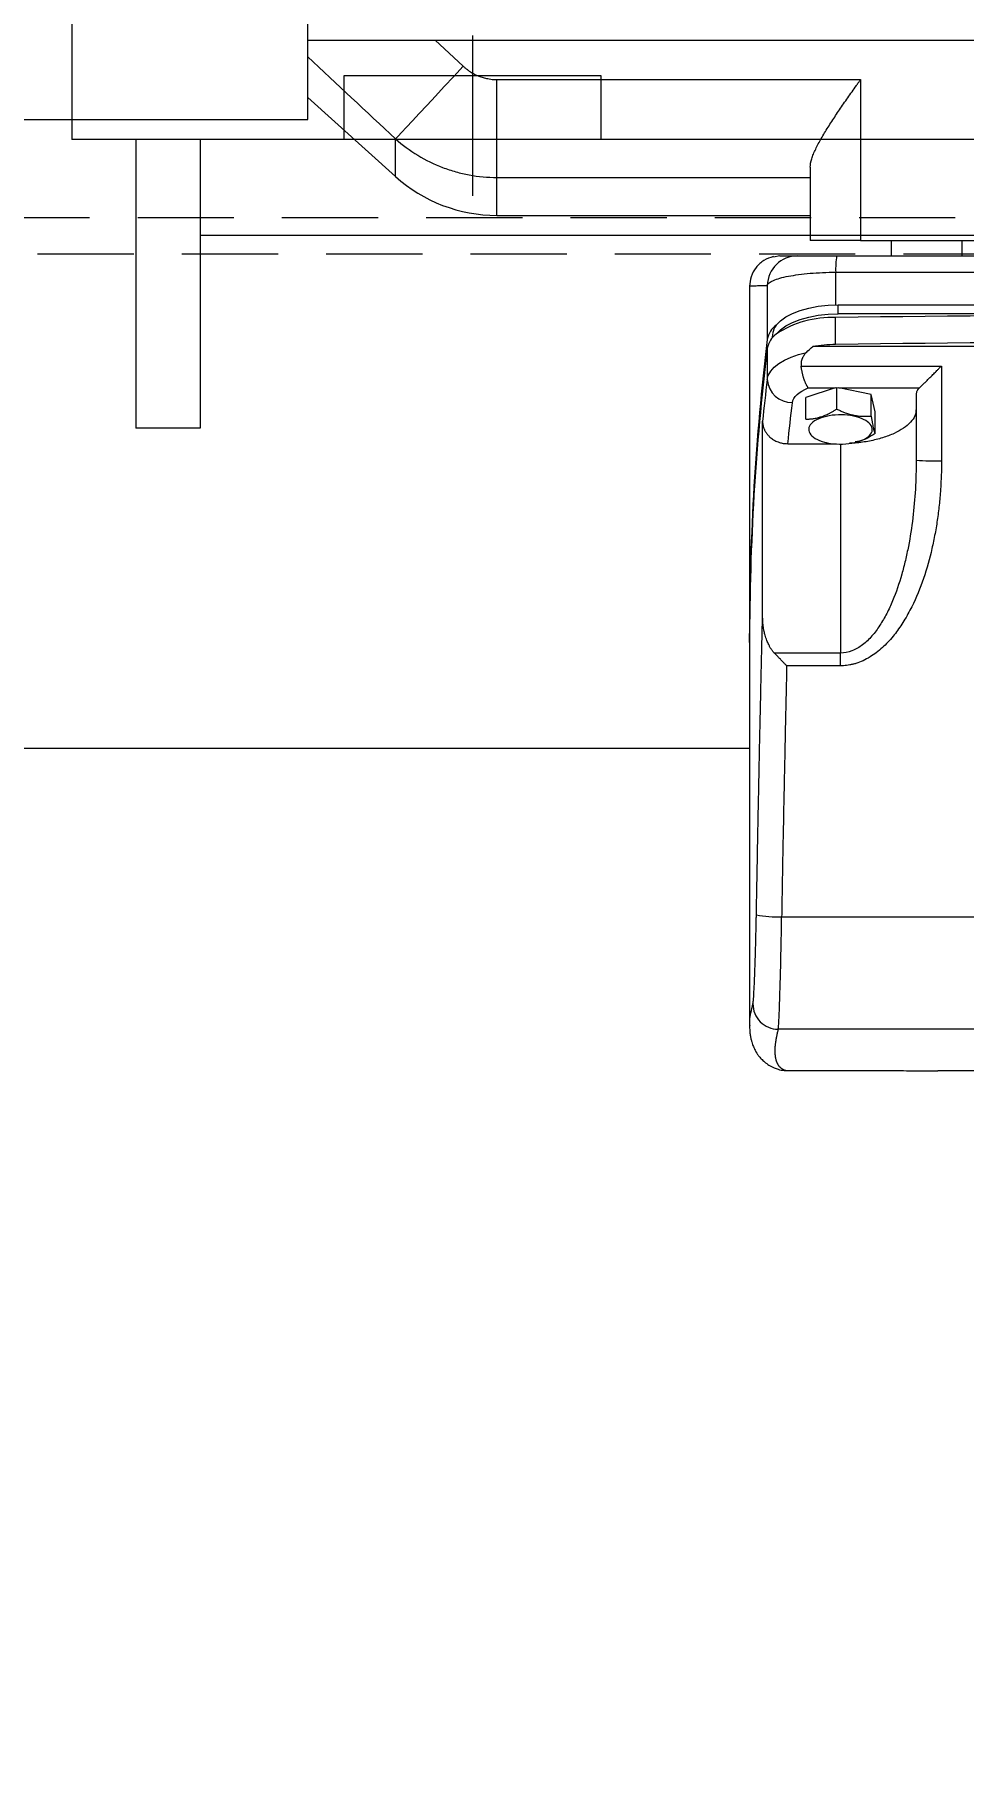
# Model space of a CAD drawing. Header units: inches. Extents: x -48 to 250, y -21 to 207.
# Drawn here: x 20.57 to 27.81, y 99.67 to 113.17 of the extents above; entities that cross this region are included whole.
import ezdxf

# ---------------------------------------------------------------- set-up
doc = ezdxf.new("R2010")
doc.units = ezdxf.units.IN
doc.header["$MEASUREMENT"] = 0
doc.linetypes.add('CENTER', pattern=[2, 1.25, -0.25, 0.25, -0.25])
doc.linetypes.add('HIDDEN', pattern=[0.375, 0.25, -0.125])
doc.layers.get('Defpoints').update_dxf_attribs({"lineweight": 5})
for name, color, linetype, lineweight in [('CL', 1, 'CENTER', 5), ('HID2', 3, 'HIDDEN', 5), ('TEXT', 104, 'Continuous', 5)]:
    doc.layers.add(name, color=color, linetype=linetype, lineweight=lineweight)
doc.styles.get("Standard").update_dxf_attribs({"font": 'arial.ttf'})
doc.dimstyles.new('STANDARD 2 PLCS$3', dxfattribs={"dimtxt": 1, "dimasz": 0.5, "dimexe": 0.18, "dimexo": 0.0625, "dimgap": 0.09, "dimtad": 0, "dimtih": 1, "dimtoh": 1, "dimzin": 4, "dimdsep": 46, "dimtxsty": 'Standard', "dimcen": 0.09, "dimaunit": 1, "dimadec": 0, "dimazin": 1, "dimtfac": 1, "dimtofl": 0, "dimtmove": 1, "dimatfit": 3, "dimfxl": 1, "dimtolj": 1, "dimtzin": 4, "dimarcsym": 0})

# ---------------------------------------------------------------- blocks, each defined once
blk = doc.blocks.new('HHI 365TS TOP VIEW')
at = {"color": 7, "linetype": 'Continuous', "lineweight": 5}
for p, q in [((-22.646, -9.094), (-22.646, -7.861)), ((-22.646, -8.475), (-8.709, -8.475)), ((-21.434, -8.678), (-21.652, -8.475)), ((-21.581, -8.836), (-21.508, -8.758)), ((-21.508, -8.758), (-21.434, -8.678)), ((-21.651, -8.911), (-21.581, -8.836)), ((-21.171, -8.783), (-18.335, -8.783)), ((-21.171, -9.546), (-21.171, -8.783)), ((-18.335, -8.783), (-18.335, -10.039)), ((-22.646, -8.923), (-21.961, -9.539)), ((-21.777, -9.047), (-21.716, -8.982)), ((-21.716, -8.982), (-21.651, -8.911)), ((-29.732, -9.094), (-22.646, -9.094)), ((-21.914, -9.195), (-21.876, -9.154)), ((-21.876, -9.154), (-21.83, -9.105)), ((-21.83, -9.105), (-21.777, -9.047)), ((-21.961, -9.245), (-21.942, -9.225)), ((-21.961, -9.539), (-21.961, -9.245)), ((-21.942, -9.225), (-21.914, -9.195)), ((-21.171, -9.546), (-18.728, -9.546)), ((-21.171, -9.843), (-21.171, -9.546)), ((-18.728, -9.465), (-18.728, -10.039)), ((-21.171, -9.843), (-18.728, -9.843)), ((-18.335, -10.039), (-18.728, -10.039)), ((-18.335, -10.039), (-13.138, -10.039)), ((-18.098, -10.039), (-18.098, -10.157)), ((-17.547, -10.039), (-17.547, -10.157)), ((-18.964, -10.157), (-19.015, -10.168)), ((-19.063, -10.388), (-19.063, -10.808)), ((-18.53, -10.285), (-18.53, -10.54)), ((-19.201, -10.394), (-19.2, -10.393)), ((-19.201, -10.394), (-19.201, -13.102)), ((-18.961, -10.664), (-18.919, -10.634)), ((-18.919, -10.634), (-18.867, -10.607)), ((-18.867, -10.607), (-18.806, -10.583)), ((-18.867, -10.677), (-18.806, -10.653)), ((-18.806, -10.583), (-18.738, -10.565)), ((-18.806, -10.653), (-18.738, -10.635)), ((-18.738, -10.565), (-18.665, -10.551)), ((-18.738, -10.635), (-18.665, -10.621)), ((-18.665, -10.551), (-18.589, -10.543)), ((-18.665, -10.621), (-18.589, -10.613)), ((-18.589, -10.543), (-18.51, -10.54)), ((-18.589, -10.613), (-18.51, -10.61)), ((-18.53, -10.849), (-18.53, -10.639)), ((-18.51, -10.61), (-18.51, -10.54)), ((-18.51, -10.54), (-12.963, -10.54)), ((-12.963, -10.61), (-18.51, -10.61)), ((-19.021, -10.767), (-19.024, -10.797)), ((-19.021, -10.767), (-19.021, -10.794)), ((-18.993, -10.698), (-18.961, -10.664)), ((-18.993, -10.768), (-18.961, -10.734)), ((-18.961, -10.734), (-18.919, -10.704)), ((-18.919, -10.704), (-18.867, -10.677)), ((-19.063, -10.878), (-19.063, -11.123)), ((-18.878, -10.947), (-18.82, -10.926)), ((-18.82, -10.926), (-18.758, -10.91)), ((-12.764, -10.865), (-18.709, -10.865)), ((-19.055, -11.09), (-19.036, -11.057)), ((-19.036, -11.057), (-19.009, -11.026)), ((-19.009, -11.026), (-18.973, -10.997)), ((-18.973, -10.997), (-18.929, -10.971)), ((-18.929, -10.971), (-18.878, -10.947)), ((-18.799, -11.017), (-17.705, -11.017)), ((-17.705, -11.017), (-17.705, -11.756)), ((-19.063, -11.123), (-19.055, -11.09)), ((-18.533, -11.188), (-18.762, -11.263)), ((-18.743, -11.188), (-18.533, -11.188)), ((-18.533, -11.188), (-18.522, -11.184)), ((-18.522, -11.184), (-18.522, -11.352)), ((-18.522, -11.184), (-18.504, -11.188)), ((-18.504, -11.188), (-17.878, -11.188)), ((-18.252, -11.24), (-18.504, -11.188)), ((-18.762, -11.431), (-18.762, -11.263)), ((-18.252, -11.408), (-18.252, -11.24)), ((-18.223, -11.375), (-18.252, -11.24)), ((-19.1, -12.966), (-19.1, -11.448)), ((-18.223, -11.543), (-18.223, -11.375)), ((-18.902, -11.623), (-18.526, -11.623)), ((-18.606, -11.613), (-18.601, -11.614)), ((-18.492, -11.623), (-18.492, -13.255)), ((-18.384, -11.614), (-18.377, -11.612)), ((-19.201, -13.1), (-19.201, -13.102)), ((-19.201, -13.172), (-19.201, -13.102)), ((-19.201, -13.172), (-19.201, -16.158)), ((-18.492, -13.255), (-19.008, -13.255)), ((-18.492, -13.355), (-18.912, -13.355)), ((-18.492, -13.355), (-18.492, -13.255)), ((-18.951, -15.312), (-12.521, -15.312)), ((-19.197, -16.165), (-19.198, -16.158)), ((-12.494, -16.189), (-18.978, -16.189)), ((-18.919, -16.51), (-18.492, -16.51))]:
    blk.add_line(p, q, dxfattribs=at)
for centre, radius, start, end in [((-21.171, -8.661), 1.181, 228, 270), ((-18.827, -10.394), 0.236, 90.0334, 178.5838), ((-17.806, -10.262), 0.724, 171.6681, 181.7957), ((-18.56, -11.428), 0.79, 87.8318, 123.2544), ((-15.736, -207.463), 196.844, 89.18678, 90.81322), ((-18.891, -10.84), 0.175, 125.5849, 169.5214), ((-18.891, -10.91), 0.175, 125.5846, 169.5218), ((-18.89, -10.78), 0.132, 141.2121, 174.2992), ((0.049, -13.105), 19.25, 173.1487, 179.9924), ((0.049, -13.175), 19.25, 173.1487, 179.9924), ((-18.516, -11.986), 1.137, 90.7174, 99.7643), ((-15.736, -207.669), 196.84, 89.18677, 90.81323), ((0.236, -13.438), 19.438, 173.1601, 174.1237), ((-18.871, -11.11), 0.192, 183.7105, 271.3917), ((-17.754, -10.053), 1.704, 265.0275, 271.654), ((-18.984, -14.527), 0.786, 257.9797, 272.4169), ((-18.978, -15.992), 0.197, 179.5897, 269.9717)]:
    blk.add_arc(centre, radius, start, end, dxfattribs=at)
for points in [[(-22.646, -8.605), (-22.418, -8.819), (-22.19, -9.032), (-21.961, -9.245)], [(-18.53, -10.285), (-16.668, -10.285), (-14.804, -10.285), (-12.942, -10.285)], [(-18.758, -10.91), (-18.742, -10.894), (-18.726, -10.879), (-18.709, -10.865)], [(-18.867, -11.303), (-18.861, -11.258), (-18.817, -11.216), (-18.743, -11.188)], [(-18.902, -11.623), (-18.891, -11.511), (-18.88, -11.414), (-18.867, -11.303)], [(-17.902, -11.237), (-17.902, -11.419), (-17.902, -11.568), (-17.902, -11.75)]]:
    blk.add_open_spline(points, degree=3, dxfattribs=at)
for points, knots in [([(-21.434, -8.678), (-21.431, -8.681), (-21.425, -8.687), (-21.416, -8.694), (-21.406, -8.702), (-21.397, -8.709), (-21.387, -8.716), (-21.37, -8.727), (-21.346, -8.741), (-21.313, -8.756), (-21.278, -8.768), (-21.247, -8.775), (-21.219, -8.78), (-21.195, -8.782), (-21.179, -8.782), (-21.171, -8.783)], [0, 0, 0, 0, 0.041951, 0.083789, 0.125554, 0.167286, 0.209024, 0.250807, 0.375479, 0.49995, 0.624829, 0.749601, 0.833135, 0.91649, 1, 1, 1, 1]), ([(-18.728, -9.465), (-18.728, -9.445), (-18.724, -9.423), (-18.713, -9.388), (-18.709, -9.376), (-18.698, -9.351), (-18.692, -9.338), (-18.673, -9.298), (-18.658, -9.27), (-18.634, -9.228), (-18.625, -9.213), (-18.608, -9.184), (-18.598, -9.169), (-18.57, -9.124), (-18.55, -9.094), (-18.51, -9.033), (-18.489, -9.003), (-18.457, -8.956), (-18.446, -8.941), (-18.424, -8.909), (-18.413, -8.893), (-18.391, -8.862), (-18.379, -8.846), (-18.363, -8.822), (-18.354, -8.81), (-18.346, -8.798), (-18.34, -8.791), (-18.337, -8.787), (-18.335, -8.783)], [0, 0, 0, 0, 0.125, 0.125, 0.1875, 0.1875, 0.25, 0.25, 0.375, 0.375, 0.4375, 0.4375, 0.5, 0.5, 0.625, 0.625, 0.75, 0.75, 0.8125, 0.8125, 0.875, 0.875, 0.9375, 0.9375, 0.96875, 0.984375, 0.984375, 1, 1, 1, 1]), ([(-21.961, -9.245), (-21.908, -9.293), (-21.85, -9.336), (-21.726, -9.411), (-21.662, -9.443), (-21.561, -9.481), (-21.527, -9.492), (-21.458, -9.512), (-21.422, -9.52), (-21.315, -9.54), (-21.243, -9.546), (-21.171, -9.546)], [0, 0, 0, 0, 0.25, 0.25, 0.5, 0.5, 0.625, 0.625, 0.75, 0.75, 1, 1, 1, 1]), ([(-19.015, -10.163), (-19.041, -10.171), (-19.092, -10.188), (-19.154, -10.246), (-19.194, -10.319), (-19.198, -10.369), (-19.201, -10.393)], [0, 0, 0, 0, 0.2499129, 0.5031035, 0.7545499, 1, 1, 1, 1]), ([(-18.964, -10.157), (-18.964, -10.157), (-18.965, -10.157), (-18.964, -10.157), (-18.964, -10.157), (-18.963, -10.157), (-18.962, -10.157), (-18.96, -10.157), (-18.959, -10.157), (-18.956, -10.157), (-18.954, -10.157), (-18.951, -10.157), (-18.947, -10.157), (-18.944, -10.157), (-18.94, -10.157), (-18.935, -10.157), (-18.931, -10.157), (-18.926, -10.157), (-18.92, -10.157), (-18.914, -10.157), (-18.908, -10.157), (-18.902, -10.157), (-18.895, -10.157), (-18.888, -10.157), (-18.88, -10.157), (-18.872, -10.157), (-18.864, -10.157), (-18.855, -10.157), (-18.847, -10.157), (-18.837, -10.157), (-18.831, -10.157), (-18.827, -10.157)], [0, 0, 0, 0, 0.034495, 0.068988, 0.103479, 0.137969, 0.172457, 0.206944, 0.241429, 0.275913, 0.310397, 0.344879, 0.37936, 0.413841, 0.448321, 0.482801, 0.51728, 0.551758, 0.586237, 0.620715, 0.655193, 0.689672, 0.724151, 0.75863, 0.793109, 0.827589, 0.862069, 0.896551, 0.931033, 0.965516, 1, 1, 1, 1]), ([(-18.827, -10.157), (-18.827, -10.157), (-18.827, -10.157), (-18.826, -10.157), (-18.824, -10.157), (-18.822, -10.157), (-18.819, -10.157), (-18.812, -10.157), (-18.802, -10.157), (-18.789, -10.157), (-18.767, -10.157), (-18.735, -10.157), (-18.695, -10.157), (-18.66, -10.157), (-18.633, -10.157), (-18.605, -10.157), (-18.581, -10.157), (-18.559, -10.157), (-18.541, -10.157), (-18.529, -10.157), (-18.523, -10.157)], [0, 0, 0, 0, 0.024899, 0.049739, 0.074545, 0.09934, 0.124148, 0.189144, 0.253794, 0.320288, 0.386226, 0.5183, 0.647389, 0.709752, 0.771538, 0.830581, 0.88927, 0.926264, 0.963121, 1, 1, 1, 1]), ([(-18.523, -10.157), (-18.463, -10.157), (-18.343, -10.157), (-18.163, -10.157), (-17.983, -10.157), (-17.804, -10.157), (-17.624, -10.157), (-17.444, -10.157), (-17.264, -10.157), (-17.085, -10.157), (-16.905, -10.157), (-16.725, -10.157), (-16.545, -10.157), (-16.365, -10.157), (-16.186, -10.157), (-16.006, -10.157), (-15.826, -10.157), (-15.646, -10.157), (-15.467, -10.157), (-15.287, -10.157), (-15.107, -10.157), (-14.927, -10.157), (-14.747, -10.157), (-14.568, -10.157), (-14.388, -10.157), (-14.208, -10.157), (-14.028, -10.157), (-13.849, -10.157), (-13.669, -10.157), (-13.489, -10.157), (-13.309, -10.157), (-13.13, -10.157), (-13.01, -10.157), (-12.95, -10.157)], [0, 0, 0, 0, 0.03227, 0.064537, 0.096803, 0.129066, 0.161327, 0.193587, 0.225845, 0.258102, 0.290357, 0.322612, 0.354865, 0.387118, 0.419371, 0.451623, 0.483874, 0.516126, 0.548377, 0.580629, 0.612882, 0.645135, 0.677388, 0.709643, 0.741898, 0.774155, 0.806413, 0.838673, 0.870934, 0.903197, 0.935463, 0.96773, 1, 1, 1, 1]), ([(-19.2, -10.393), (-19.2, -10.393), (-19.2, -10.393), (-19.199, -10.393), (-19.195, -10.392), (-19.191, -10.392), (-19.186, -10.392), (-19.182, -10.391), (-19.178, -10.391), (-19.175, -10.391), (-19.171, -10.391), (-19.166, -10.391), (-19.156, -10.39), (-19.14, -10.39), (-19.117, -10.389), (-19.092, -10.388), (-19.073, -10.388), (-19.063, -10.388)], [0, 0, 0, 0, 0.005729, 0.09066, 0.168827, 0.240231, 0.304871, 0.343532, 0.379292, 0.412154, 0.442115, 0.479942, 0.528942, 0.655957, 0.776805, 0.891486, 1, 1, 1, 1]), ([(-19.063, -10.388), (-19.06, -10.374), (-19.043, -10.361), (-18.987, -10.337), (-18.947, -10.325), (-18.849, -10.307), (-18.791, -10.299), (-18.666, -10.288), (-18.598, -10.286), (-18.53, -10.285)], [0, 0, 0, 0, 0.25, 0.25, 0.5, 0.5, 0.75, 0.75, 1, 1, 1, 1]), ([(-18.758, -10.91), (-18.76, -10.912), (-18.764, -10.916), (-18.769, -10.923), (-18.775, -10.93), (-18.779, -10.937), (-18.784, -10.944), (-18.787, -10.951), (-18.792, -10.961), (-18.796, -10.973), (-18.799, -10.986), (-18.8, -10.997), (-18.8, -11.007), (-18.8, -11.014), (-18.799, -11.017)], [0, 0, 0, 0, 0.0759726, 0.1501251, 0.222632, 0.2936801, 0.3634677, 0.4322042, 0.5001086, 0.6263439, 0.7489626, 0.8339074, 0.9173167, 1, 1, 1, 1]), ([(-18.743, -11.188), (-18.744, -11.186), (-18.746, -11.183), (-18.749, -11.179), (-18.752, -11.174), (-18.755, -11.168), (-18.758, -11.163), (-18.762, -11.156), (-18.765, -11.15), (-18.767, -11.143), (-18.77, -11.136), (-18.773, -11.128), (-18.776, -11.121), (-18.778, -11.112), (-18.781, -11.104), (-18.784, -11.095), (-18.786, -11.086), (-18.788, -11.077), (-18.79, -11.067), (-18.792, -11.057), (-18.794, -11.048), (-18.796, -11.037), (-18.798, -11.027), (-18.799, -11.02), (-18.799, -11.017)], [0, 0, 0, 0, 0.042941, 0.086152, 0.129628, 0.173363, 0.21735, 0.261584, 0.30606, 0.350772, 0.395715, 0.440886, 0.486279, 0.531893, 0.577725, 0.623773, 0.670035, 0.716513, 0.763206, 0.810117, 0.857247, 0.904601, 0.952184, 1, 1, 1, 1]), ([(-17.878, -11.188), (-17.876, -11.186), (-17.874, -11.184), (-17.87, -11.181), (-17.866, -11.177), (-17.862, -11.173), (-17.857, -11.168), (-17.853, -11.163), (-17.848, -11.158), (-17.838, -11.149), (-17.822, -11.134), (-17.801, -11.112), (-17.777, -11.089), (-17.757, -11.069), (-17.739, -11.051), (-17.723, -11.035), (-17.711, -11.023), (-17.705, -11.017)], [0, 0, 0, 0, 0.028845, 0.058342, 0.088507, 0.119359, 0.15091, 0.183176, 0.21617, 0.249903, 0.368554, 0.499719, 0.616547, 0.749756, 0.814336, 0.897751, 1, 1, 1, 1]), ([(-17.878, -11.188), (-17.879, -11.189), (-17.881, -11.191), (-17.884, -11.195), (-17.888, -11.199), (-17.891, -11.203), (-17.893, -11.207), (-17.896, -11.212), (-17.899, -11.219), (-17.901, -11.227), (-17.901, -11.234), (-17.902, -11.237)], [0, 0, 0, 0, 0.075545, 0.154307, 0.23629, 0.321497, 0.409931, 0.501596, 0.632086, 0.798225, 1, 1, 1, 1]), ([(-19.1, -11.448), (-19.099, -11.45), (-19.099, -11.456), (-19.099, -11.464), (-19.098, -11.472), (-19.096, -11.481), (-19.094, -11.489), (-19.092, -11.497), (-19.089, -11.505), (-19.085, -11.513), (-19.082, -11.521), (-19.077, -11.529), (-19.072, -11.536), (-19.067, -11.544), (-19.062, -11.551), (-19.055, -11.558), (-19.049, -11.565), (-19.036, -11.577), (-19.013, -11.594), (-18.987, -11.606), (-18.967, -11.613), (-18.954, -11.617), (-18.939, -11.62), (-18.921, -11.622), (-18.909, -11.622), (-18.902, -11.623)], [0, 0, 0, 0, 0.029682, 0.059576, 0.089682, 0.120001, 0.150532, 0.181276, 0.212232, 0.243402, 0.274784, 0.30638, 0.338189, 0.370212, 0.402448, 0.434898, 0.467561, 0.500439, 0.619147, 0.749944, 0.787063, 0.830629, 0.880642, 0.937099, 1, 1, 1, 1]), ([(-18.762, -11.431), (-18.757, -11.431), (-18.749, -11.431), (-18.737, -11.43), (-18.725, -11.429), (-18.714, -11.428), (-18.696, -11.426), (-18.672, -11.421), (-18.642, -11.412), (-18.611, -11.401), (-18.585, -11.388), (-18.562, -11.376), (-18.542, -11.365), (-18.529, -11.356), (-18.522, -11.352)], [0, 0, 0, 0, 0.052688, 0.104036, 0.15407, 0.20282, 0.250316, 0.377284, 0.500946, 0.623905, 0.75031, 0.829936, 0.913121, 1, 1, 1, 1]), ([(-18.266, -11.558), (-18.279, -11.572), (-18.298, -11.584), (-18.346, -11.605), (-18.374, -11.613), (-18.435, -11.623), (-18.467, -11.626), (-18.532, -11.625), (-18.564, -11.622), (-18.624, -11.609), (-18.65, -11.6), (-18.695, -11.579), (-18.713, -11.566), (-18.736, -11.538), (-18.741, -11.523), (-18.739, -11.493), (-18.732, -11.478), (-18.705, -11.451), (-18.686, -11.439), (-18.638, -11.418), (-18.61, -11.41), (-18.55, -11.399), (-18.517, -11.397), (-18.452, -11.398), (-18.42, -11.401), (-18.361, -11.413), (-18.334, -11.422), (-18.289, -11.444), (-18.272, -11.457), (-18.249, -11.485), (-18.243, -11.5), (-18.245, -11.53), (-18.253, -11.545), (-18.266, -11.558)], [0, 0, 0, 0, 0.0625, 0.0625, 0.125, 0.125, 0.1875, 0.1875, 0.25, 0.25, 0.3125, 0.3125, 0.375, 0.375, 0.4375, 0.4375, 0.5, 0.5, 0.5625, 0.5625, 0.625, 0.625, 0.6875, 0.6875, 0.75, 0.75, 0.8125, 0.8125, 0.875, 0.875, 0.9375, 0.9375, 1, 1, 1, 1]), ([(-18.522, -11.352), (-18.517, -11.354), (-18.508, -11.358), (-18.494, -11.365), (-18.481, -11.37), (-18.468, -11.376), (-18.448, -11.383), (-18.421, -11.392), (-18.387, -11.401), (-18.353, -11.406), (-18.323, -11.409), (-18.297, -11.409), (-18.275, -11.409), (-18.26, -11.408), (-18.252, -11.408)], [0, 0, 0, 0, 0.052814, 0.104281, 0.154429, 0.203288, 0.250888, 0.377157, 0.500152, 0.623874, 0.751084, 0.830471, 0.913399, 1, 1, 1, 1]), ([(-17.902, -11.351), (-17.904, -11.369), (-17.908, -11.404), (-17.943, -11.456), (-17.998, -11.503), (-18.072, -11.544), (-18.162, -11.578), (-18.265, -11.603), (-18.353, -11.617), (-18.406, -11.619), (-18.421, -11.619)], [0, 0, 0, 0, 0.135396, 0.270792, 0.406188, 0.541584, 0.67698, 0.812375, 0.947771, 1, 1, 1, 1]), ([(-18.252, -11.408), (-18.252, -11.411), (-18.251, -11.418), (-18.249, -11.428), (-18.248, -11.438), (-18.246, -11.447), (-18.244, -11.461), (-18.241, -11.478), (-18.237, -11.496), (-18.234, -11.512), (-18.23, -11.523), (-18.228, -11.531), (-18.225, -11.538), (-18.224, -11.541), (-18.223, -11.543)], [0, 0, 0, 0, 0.0526884, 0.1040362, 0.1540703, 0.2028197, 0.250316, 0.3772841, 0.5009457, 0.6239048, 0.7503101, 0.8299356, 0.9131211, 1, 1, 1, 1]), ([(-18.223, -11.543), (-18.263, -11.568), (-18.314, -11.601), (-18.366, -11.607), (-18.377, -11.608)], [0, 0, 0, 0, 0.776691, 1, 1, 1, 1]), ([(-17.902, -11.75), (-17.902, -11.826), (-17.904, -11.902), (-17.913, -12.052), (-17.919, -12.127), (-17.937, -12.275), (-17.948, -12.349), (-17.97, -12.46), (-17.978, -12.496), (-17.995, -12.569), (-18.004, -12.605), (-18.035, -12.712), (-18.058, -12.781), (-18.1, -12.882), (-18.115, -12.915), (-18.14, -12.963), (-18.149, -12.978), (-18.166, -13.009), (-18.176, -13.024), (-18.204, -13.068), (-18.225, -13.096), (-18.258, -13.134), (-18.27, -13.147), (-18.294, -13.17), (-18.307, -13.181), (-18.333, -13.2), (-18.346, -13.209), (-18.373, -13.225), (-18.388, -13.232), (-18.432, -13.249), (-18.461, -13.255), (-18.492, -13.255)], [0, 0, 0, 0, 0.125, 0.125, 0.25, 0.25, 0.375, 0.375, 0.4375, 0.4375, 0.5, 0.5, 0.625, 0.625, 0.6875, 0.6875, 0.71875, 0.71875, 0.75, 0.75, 0.8125, 0.8125, 0.84375, 0.84375, 0.875, 0.875, 0.90625, 0.90625, 0.9375, 0.9375, 1, 1, 1, 1]), ([(-17.705, -11.756), (-17.705, -11.767), (-17.705, -11.79), (-17.705, -11.825), (-17.706, -11.859), (-17.708, -11.894), (-17.709, -11.928), (-17.711, -11.962), (-17.715, -12.025), (-17.724, -12.116), (-17.739, -12.235), (-17.76, -12.353), (-17.794, -12.51), (-17.85, -12.703), (-17.93, -12.889), (-18.011, -13.029), (-18.07, -13.111), (-18.122, -13.171), (-18.165, -13.214), (-18.212, -13.253), (-18.262, -13.287), (-18.315, -13.316), (-18.361, -13.334), (-18.396, -13.343), (-18.42, -13.348), (-18.444, -13.352), (-18.468, -13.354), (-18.484, -13.355), (-18.492, -13.355)], [0, 0, 0, 0, 0.0179268, 0.0358165, 0.0536708, 0.0714919, 0.0892816, 0.1070418, 0.1247745, 0.1873217, 0.2489542, 0.311888, 0.3732952, 0.4984508, 0.6230172, 0.6880194, 0.7484377, 0.7804193, 0.8110197, 0.8432671, 0.8740358, 0.9061582, 0.9370176, 0.9498274, 0.9624857, 0.9750368, 0.9875262, 1, 1, 1, 1]), ([(-19.148, -15.295), (-19.147, -15.236), (-19.145, -15.116), (-19.141, -14.937), (-19.138, -14.758), (-19.135, -14.579), (-19.131, -14.4), (-19.127, -14.221), (-19.124, -14.042), (-19.12, -13.862), (-19.116, -13.683), (-19.112, -13.504), (-19.108, -13.325), (-19.104, -13.145), (-19.101, -13.026), (-19.1, -12.966)], [0, 0, 0, 0, 0.076903, 0.153808, 0.230716, 0.307627, 0.38454, 0.461458, 0.538379, 0.615304, 0.692233, 0.769167, 0.846106, 0.92305, 1, 1, 1, 1]), ([(-19.008, -13.255), (-19.01, -13.253), (-19.014, -13.249), (-19.02, -13.242), (-19.025, -13.234), (-19.031, -13.226), (-19.037, -13.218), (-19.042, -13.209), (-19.047, -13.199), (-19.056, -13.182), (-19.068, -13.155), (-19.079, -13.12), (-19.089, -13.082), (-19.095, -13.046), (-19.098, -13.013), (-19.099, -12.987), (-19.099, -12.972), (-19.1, -12.966)], [0, 0, 0, 0, 0.027101, 0.055403, 0.084921, 0.115666, 0.147649, 0.180877, 0.215355, 0.251087, 0.366235, 0.501436, 0.605223, 0.750413, 0.853364, 0.93645, 1, 1, 1, 1]), ([(-18.912, -13.355), (-18.914, -13.352), (-18.919, -13.347), (-18.928, -13.338), (-18.937, -13.329), (-18.948, -13.317), (-18.961, -13.304), (-18.973, -13.291), (-18.985, -13.278), (-18.997, -13.267), (-19.004, -13.259), (-19.008, -13.255)], [0, 0, 0, 0, 0.076979, 0.160572, 0.25089, 0.353695, 0.50113, 0.645261, 0.750033, 0.882311, 1, 1, 1, 1]), ([(-18.912, -13.355), (-18.913, -13.415), (-18.916, -13.536), (-18.92, -13.717), (-18.924, -13.897), (-18.927, -14.076), (-18.931, -14.255), (-18.935, -14.433), (-18.938, -14.61), (-18.942, -14.786), (-18.945, -14.962), (-18.948, -15.137), (-18.95, -15.254), (-18.951, -15.312)], [0, 0, 0, 0, 0.092655, 0.18496, 0.276917, 0.368524, 0.459782, 0.550691, 0.641251, 0.731462, 0.821324, 0.910836, 1, 1, 1, 1]), ([(-19.175, -15.991), (-19.175, -15.99), (-19.175, -15.989), (-19.174, -15.987), (-19.174, -15.985), (-19.173, -15.982), (-19.173, -15.979), (-19.173, -15.976), (-19.172, -15.972), (-19.171, -15.964), (-19.17, -15.949), (-19.168, -15.923), (-19.167, -15.892), (-19.164, -15.844), (-19.161, -15.772), (-19.158, -15.687), (-19.155, -15.612), (-19.154, -15.552), (-19.152, -15.491), (-19.151, -15.438), (-19.15, -15.395), (-19.149, -15.362), (-19.149, -15.329), (-19.148, -15.307), (-19.148, -15.295)], [0, 0, 0, 0, 0.015643, 0.031264, 0.046873, 0.062475, 0.078079, 0.093693, 0.109323, 0.124978, 0.187497, 0.25007, 0.312436, 0.374861, 0.49995, 0.624503, 0.687145, 0.749802, 0.812093, 0.874394, 0.905828, 0.937199, 0.968568, 1, 1, 1, 1]), ([(-18.978, -16.189), (-18.977, -16.184), (-18.976, -16.175), (-18.974, -16.153), (-18.974, -16.145), (-18.973, -16.125), (-18.972, -16.115), (-18.97, -16.079), (-18.969, -16.051), (-18.967, -16.003), (-18.967, -15.986), (-18.965, -15.949), (-18.965, -15.93), (-18.963, -15.87), (-18.962, -15.827), (-18.96, -15.759), (-18.959, -15.735), (-18.958, -15.686), (-18.958, -15.661), (-18.956, -15.584), (-18.955, -15.532), (-18.953, -15.451), (-18.953, -15.424), (-18.952, -15.368), (-18.952, -15.34), (-18.951, -15.312)], [0, 0, 0, 0, 0.125, 0.125, 0.1875, 0.1875, 0.25, 0.25, 0.375, 0.375, 0.4375, 0.4375, 0.5, 0.5, 0.625, 0.625, 0.6875, 0.6875, 0.75, 0.75, 0.875, 0.875, 0.9375, 0.9375, 1, 1, 1, 1]), ([(-19.198, -16.158), (-19.199, -16.147), (-19.202, -16.104), (-19.186, -16.038), (-19.175, -15.991)], [0, 0, 0, 0, 0.268088, 1, 1, 1, 1]), ([(-19.201, -16.162), (-19.201, -16.175), (-19.2, -16.2), (-19.196, -16.234), (-19.191, -16.263), (-19.184, -16.287), (-19.178, -16.307), (-19.172, -16.323), (-19.167, -16.335), (-19.161, -16.346), (-19.155, -16.359), (-19.145, -16.376), (-19.13, -16.397), (-19.109, -16.421), (-19.083, -16.446), (-19.049, -16.47), (-19.014, -16.489), (-18.989, -16.496), (-18.979, -16.499)], [0, 0, 0, 0, 0.090272, 0.170713, 0.24133, 0.302127, 0.353108, 0.393625, 0.424678, 0.448356, 0.476799, 0.523776, 0.582092, 0.651744, 0.732727, 0.825033, 0.928649, 1, 1, 1, 1]), ([(-18.978, -16.189), (-18.979, -16.194), (-18.982, -16.203), (-18.985, -16.216), (-18.988, -16.23), (-18.991, -16.243), (-18.993, -16.255), (-18.995, -16.268), (-18.997, -16.28), (-18.999, -16.292), (-19.001, -16.303), (-19.002, -16.314), (-19.003, -16.325), (-19.003, -16.336), (-19.004, -16.346), (-19.004, -16.356), (-19.004, -16.366), (-19.004, -16.376), (-19.003, -16.385), (-19.002, -16.394), (-19.001, -16.402), (-19, -16.41), (-18.998, -16.418), (-18.996, -16.426), (-18.994, -16.433), (-18.992, -16.44), (-18.989, -16.447), (-18.986, -16.453), (-18.983, -16.459), (-18.98, -16.465), (-18.976, -16.471), (-18.972, -16.476), (-18.968, -16.481), (-18.963, -16.485), (-18.959, -16.489), (-18.954, -16.493), (-18.948, -16.497), (-18.943, -16.5), (-18.937, -16.503), (-18.931, -16.506), (-18.925, -16.508), (-18.921, -16.509), (-18.919, -16.51)], [0, 0, 0, 0, 0.024589, 0.049198, 0.073828, 0.098478, 0.123148, 0.147839, 0.172551, 0.197284, 0.222037, 0.246811, 0.271606, 0.296422, 0.321258, 0.346116, 0.370995, 0.395895, 0.420817, 0.44576, 0.470724, 0.495709, 0.520716, 0.545744, 0.570794, 0.595866, 0.620959, 0.646074, 0.671211, 0.69637, 0.72155, 0.746753, 0.771978, 0.797224, 0.822493, 0.847784, 0.873098, 0.898433, 0.923791, 0.949172, 0.974575, 1, 1, 1, 1]), ([(-18.979, -16.499), (-18.975, -16.501), (-18.955, -16.509), (-18.935, -16.51), (-18.919, -16.51)], [0, 0, 0, 0, 0.215303, 1, 1, 1, 1]), ([(-18.492, -16.51), (-18.486, -16.51), (-18.475, -16.51), (-18.458, -16.51), (-18.441, -16.51), (-18.425, -16.51), (-18.408, -16.51), (-18.391, -16.51), (-18.374, -16.51), (-18.341, -16.51), (-18.292, -16.51), (-18.228, -16.51), (-18.167, -16.511), (-18.089, -16.511), (-17.999, -16.512), (-17.922, -16.512), (-17.868, -16.513), (-17.832, -16.513), (-17.801, -16.514), (-17.778, -16.514), (-17.762, -16.514), (-17.751, -16.514), (-17.742, -16.514), (-17.736, -16.514), (-17.733, -16.514)], [0, 0, 0, 0, 0.015729, 0.031439, 0.047139, 0.062837, 0.078543, 0.094267, 0.110016, 0.125801, 0.188354, 0.251257, 0.313185, 0.375612, 0.50092, 0.625007, 0.687376, 0.750328, 0.812396, 0.874961, 0.906102, 0.937296, 0.968583, 1, 1, 1, 1]), ([(-13.739, -16.514), (-14.405, -16.515), (-15.071, -16.515), (-16.402, -16.515), (-17.068, -16.515), (-17.733, -16.514)], [0, 0, 0, 0, 0.5, 0.5, 1, 1, 1, 1])]:
    blk.add_open_spline(points, degree=3, knots=knots, dxfattribs=at)
blk = doc.blocks.new('*D87')
at = {"layer": 'Defpoints', "color": 0, "linetype": 'Continuous', "ltscale": 3, "transparency": 16777216}
for p in [(55.745, 116.484), (55.324, 115.863)]:
    blk.add_point(p, dxfattribs=at)
at = {"layer": 'TEXT', "color": 0, "linetype": 'Continuous', "lineweight": -2, "ltscale": 3, "transparency": 16777216}
for p, q in [((55.534, 116.084), (55.534, 116.264)), ((55.444, 116.174), (55.624, 116.174)), ((43.455, 98.361), (55.043, 115.45)), ((42.955, 98.361), (43.455, 98.361))]:
    blk.add_line(p, q, dxfattribs=at)
at = {"layer": 'TEXT', "color": 0, "linetype": 'Continuous', "ltscale": 3, "transparency": 16777216}
blk.add_solid([(54.974, 115.496), (55.112, 115.403), (55.324, 115.863)], dxfattribs=at)
at = {"layer": 'TEXT', "color": 0, "linetype": 'Continuous', "lineweight": 5, "ltscale": 3, "transparency": 16777216, "insert": (28.88, 98.361), "char_height": 2, "attachment_point": 5}
blk.add_mtext('\\A1;3/4-10 UNC HOLE, 8X', dxfattribs=at)

msp = doc.modelspace()

# ---------------------------------------------------------------- linework, layer by layer
at = {"lineweight": 5}
for p, q in [((20.856, 116.852), (20.856, 112.352)), ((21.356, 112.352), (21.356, 110.102)), ((21.856, 112.352), (21.856, 110.102)), ((21.856, 110.102), (21.356, 110.102))]:
    msp.add_line(p, q, dxfattribs=at)
at = {"color": 7, "lineweight": 5}
for p, q in [((38.356, 112.352), (20.856, 112.352)), ((29.356, 111.602), (21.856, 111.602)), ((26.142, 107.602), (12.432, 107.602))]:
    msp.add_line(p, q, dxfattribs=at)
at = {"lineweight": 5}
msp.add_lwpolyline([(22.981, 112.852), (24.981, 112.852), (24.981, 112.352), (22.981, 112.352)], close=True, dxfattribs=at)
at = {"layer": 'CL', "color": 5, "lineweight": 5}
msp.add_line((23.981, 113.163), (23.981, 111.804), dxfattribs=at)
at = {"layer": 'HID2', "color": 7, "lineweight": 5, "ltscale": 3}
for p, q in [((58.12, 111.742), (12.432, 111.742)), ((58.465, 111.457), (12.432, 111.457))]:
    msp.add_line(p, q, dxfattribs=at)

# ---------------------------------------------------------------- block references
at = {"color": 7, "lineweight": 5}
msp.add_blockref('HHI 365TS TOP VIEW', (45.342, 121.602), dxfattribs=at)

# ---------------------------------------------------------------- dimensions: what is measured, and where the dimension line sits
at = {"layer": 'TEXT', "color": 7, "linetype": 'Continuous', "lineweight": 5, "ltscale": 3}
dim = msp.add_diameter_dim_2p(p1=(55.745, 116.484), p2=(55.324, 115.863), text='3/4-10 UNC HOLE, 8X', dimstyle='STANDARD 2 PLCS$3', override={"dimtxt": 2}, dxfattribs=at)
dim.commit()
dim.dimension.update_dxf_attribs({"geometry": '*D87', "text_midpoint": (43.455, 98.361), "dimtype": 163})

doc.saveas('drawing.dxf')
